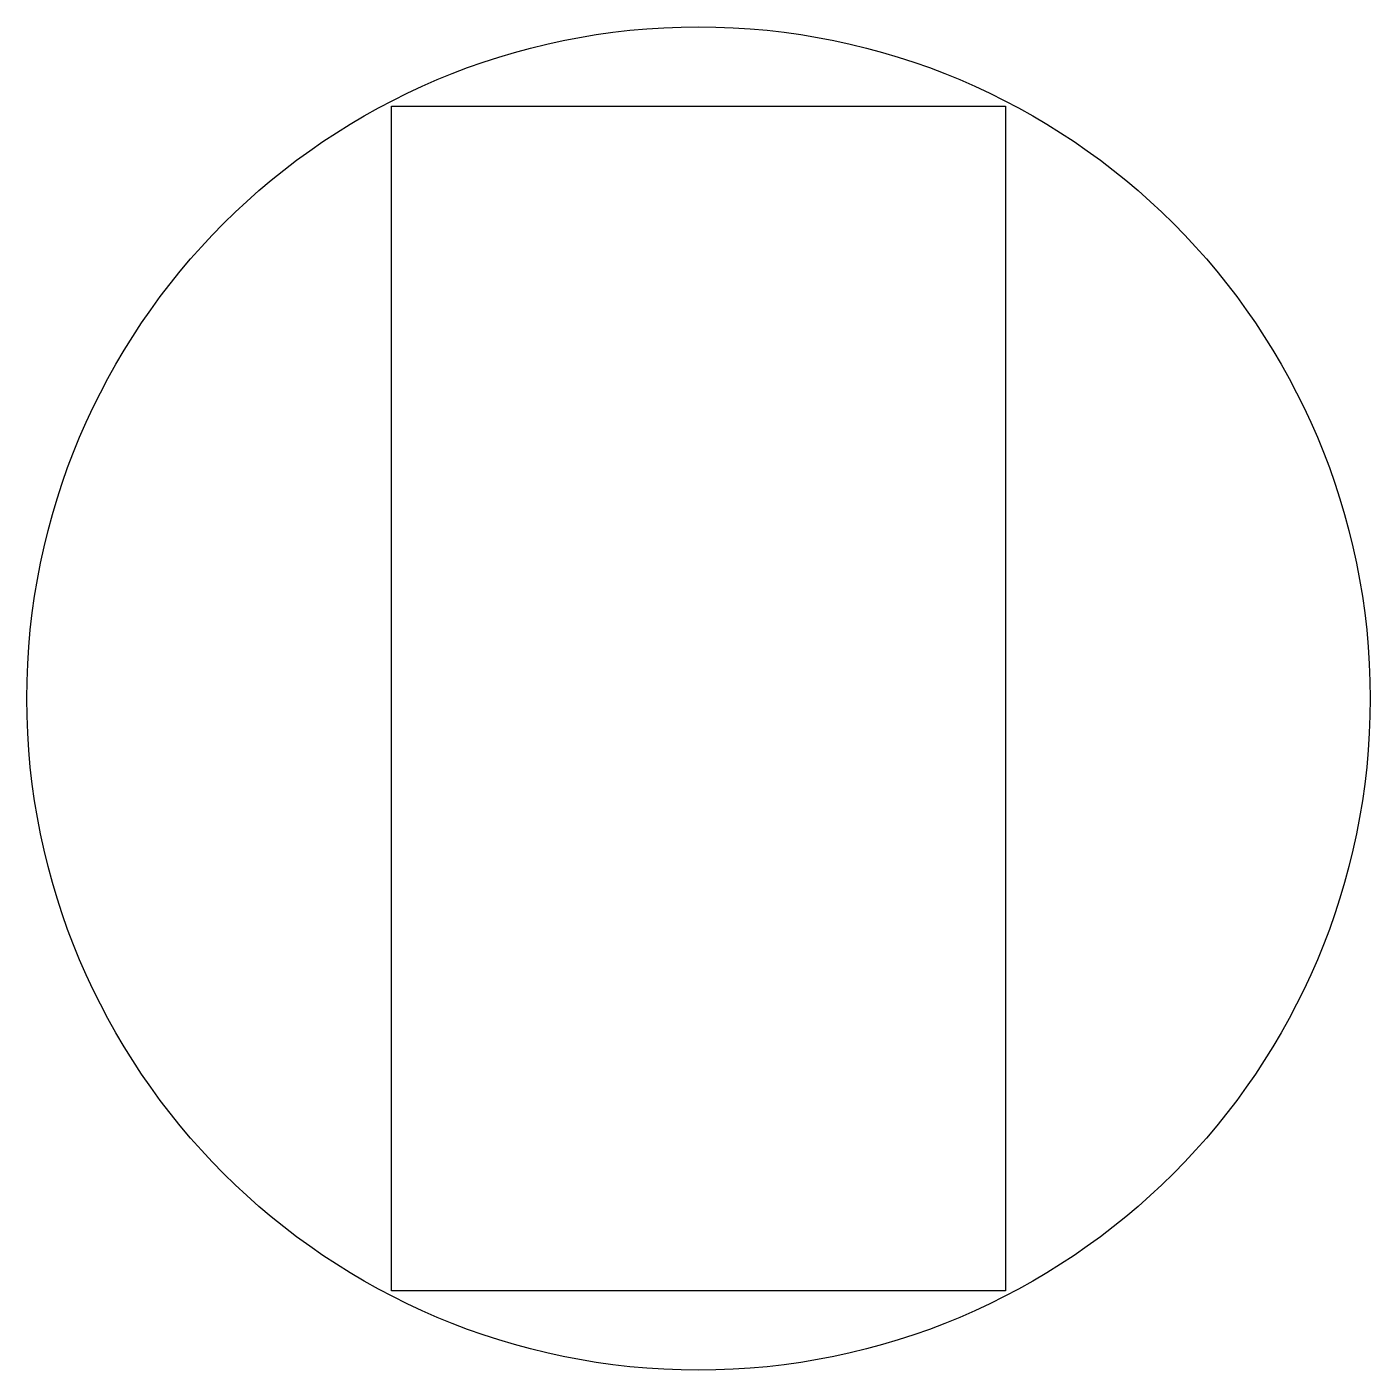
# Model space of a CAD drawing. Header units: millimetres. Extents: x -3.5 to 3.5, y -3.5 to 3.5.
import ezdxf

# ---------------------------------------------------------------- set-up
doc = ezdxf.new("R2010")
doc.units = ezdxf.units.MM
doc.layers.get('0').update_dxf_attribs({"linetype": 'CONTINUOUS'})

msp = doc.modelspace()

# ---------------------------------------------------------------- linework, layer by layer
msp.add_lwpolyline([(-1.6, 0), (-1.6, 3.0875), (1.6, 3.0875), (1.6, 0), (1.6, -3.0875), (-1.6, -3.0875)], close=True)
msp.add_circle((0, 0), 3.5)

doc.saveas('drawing.dxf')
